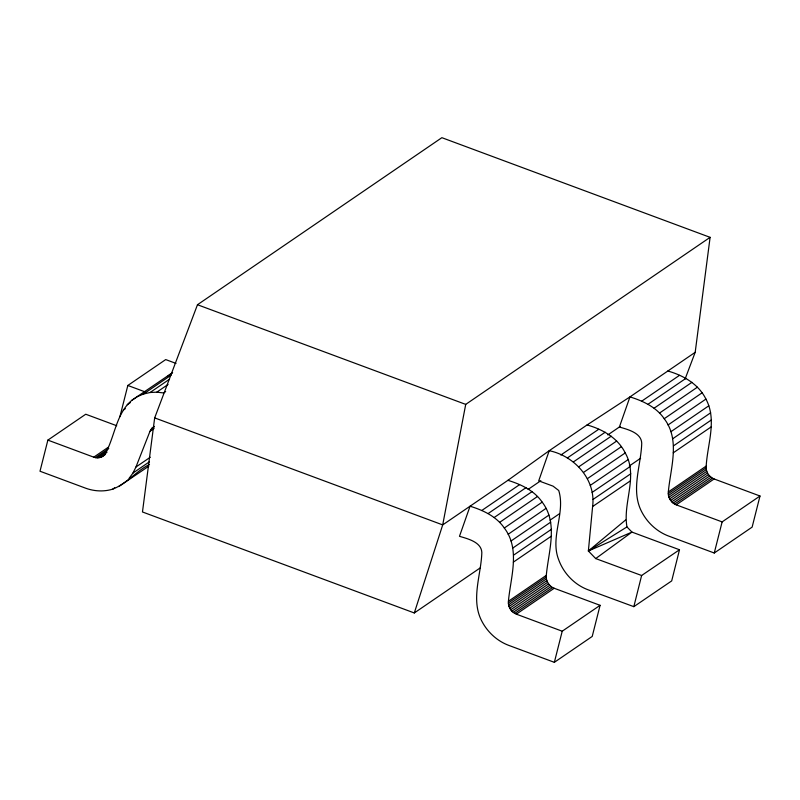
<?xml version="1.0" encoding="UTF-8"?>
<svg xmlns="http://www.w3.org/2000/svg" width="800" height="800" viewBox="0 0 800 800"><rect width="100%" height="100%" fill="white"/><g stroke="black" fill="none" stroke-linecap="round" stroke-linejoin="round"><path stroke-width="1.2" d="M679.5 549.76L671.69 580.91L633.83 606.66L587.91 589.73C574.23 584.57 563.4 573.07 558.53 559.34C549.96 536.83 565.71 512.85 558.73 490.51L553.08 486.15L538.71 480.86L549.22 450.7L587.08 424.95C602.63 429.3 617.84 437.96 625.23 452.93C638.46 476.14 622.62 502.72 626.96 526.92L631.96 532.09L679.5 549.76L641.63 575.5L595.71 558.58L588.37 550.98L592.61 506.53C596.12 479.76 574.64 455.95 549.22 450.7L507.93 480.32L442.7 524.9L414.3 612.96L142.47 511.97L154.67 417.89L197.48 304.73L441.87 137.68L710.1 237.34L695.19 352.32L685.12 378.94M600.09 605.32L562.22 631.21L516.33 614.16C511.21 612.25 507.76 606.7 508.42 601.26C510.56 577.43 520.64 549.35 504.31 528.02C496.33 516.36 483.14 510.26 470.06 506.21L459.48 536.31C468.07 538.88 483.14 542.42 481.75 554.55C480.54 576.49 470.72 600.61 482.02 621.53C487.69 632.24 497.1 640.92 508.46 645.27L554.35 662.32L592.22 636.43L600.09 605.32L554.2 588.27C549.09 586.36 545.63 580.81 546.3 575.37C548.43 551.54 558.52 523.47 542.18 502.13C534.2 490.47 521.01 484.38 507.93 480.32M667.84 371.01C683.37 375.41 698.56 384.1 705.93 399.08C717.22 420 707.41 444.12 706.2 466.06C705.54 471.5 708.99 477.05 714.11 478.96L760 496.01L722.13 521.9L676.24 504.85C671.12 502.94 667.66 497.39 668.33 491.95C670.46 468.12 680.55 440.05 664.22 418.71C656.23 407.06 643.04 400.96 629.96 396.9L587.08 424.95M710.1 237.34L465.72 404.39L442.7 524.9L154.67 417.89M633.83 606.66L641.63 575.5M116.72 425.74L85.74 414.23L47.87 440.12L40 471.23L85.89 488.28C94.47 491.36 103.95 491.85 112.69 489.15C126.66 483.74 136.13 471.16 149.51 464.43M119.95 416.57L127.83 385.46L165.7 359.58L176.02 363.41M554.35 662.32L562.22 631.21M695.19 352.32L629.96 396.9L619.39 427.01C627.97 429.57 643.05 433.12 641.65 445.24C640.45 467.18 630.63 491.3 641.93 512.22C647.6 522.94 657.01 531.61 668.36 535.96L714.26 553.01L722.13 521.9M760 496.01L752.13 527.12L714.26 553.01M129.04 478.42L132.96 473.06L135.95 467.02L149.98 431.29L151.71 428.44L154.28 426.4M172.29 372.78L132 400.18C116.64 413.02 114.99 434.95 106.28 451.85C104.51 456.76 98.51 459.12 93.76 457.17L47.87 440.12M167.48 376.56L172.62 372.49M595.71 558.58L631.96 532.09L588.37 550.98L625.65 519.95M127.22 404.72L130.29 402.62M132 400.18L137.49 396.57L143.57 393.99L171.2 375.1M123.29 410.08L125.34 408.68M143.57 393.99L150.06 392.51L169.51 379.22M150.06 392.51L156.81 392.16L168.07 384.46M165.68 391.55L163.64 392.95L156.81 392.16M93.76 457.17L108.09 447.37M95.45 457.64L108.75 448.55M97.15 457.84L106.36 451.54M98.84 457.75L107.03 452.16M100.46 457.38L105.58 453.89M101.98 456.74L105.4 454.44M151.71 428.44L153.76 427.04M150.73 429.78L153.8 427.68M149.98 431.29L154.07 428.49M135.95 467.02L150.28 457.23M132.96 473.06L149.34 461.87M112.69 489.15L114.74 487.75M118.77 486.57L148.83 466.17M481.71 510.54L519.58 484.65M641.62 401.23L679.49 375.34M488.17 513.52L526.04 487.64M648.08 404.22L685.95 378.33M528.12 489.4L540.86 480.69M607.82 434.92L620.18 426.47M494.19 517.5L532.06 491.62M654.1 408.2L691.97 382.31M499.62 522.38L537.49 496.49M659.52 413.07L697.4 387.18M504.31 528.02L542.18 502.13M664.22 418.71L702.09 392.82M508.15 534.28L546.02 508.39M668.05 424.97L705.93 399.08M511.03 541L548.9 515.11M670.94 431.69L708.81 405.8M414.3 612.96L480.14 567.96M550.09 520.14L559.35 513.81M629.3 466L640.61 458.26M512.88 548L550.75 522.11M672.79 438.7L710.66 412.81M513.66 555.11L551.53 529.22M673.56 445.8L711.44 419.91M513.34 562.14L551.21 536.25M673.24 452.83L711.11 426.94M508.42 601.26L546.3 575.37M668.33 491.95L706.2 466.06M508.34 603.01L546.22 577.13M668.25 493.71L706.12 467.82M508.54 604.79L546.41 578.9M668.44 495.49L706.32 469.6M509 606.54L546.87 580.65M668.91 497.24L706.78 471.35M509.72 608.22L547.59 582.33M669.63 498.92L707.5 473.03M510.68 609.79L548.55 583.9M670.59 500.48L708.46 474.59M511.85 611.2L549.73 585.31M671.76 501.89L709.63 476M513.21 612.42L551.08 586.53M673.12 503.11L710.99 477.22M514.72 613.41L552.59 587.52M674.62 504.11L712.49 478.22M516.33 614.16L554.2 588.27M676.24 504.85L714.11 478.96M560.88 455L598.75 429.25M567.34 457.96L605.21 432.22M573.37 461.93L611.24 436.19M578.81 466.79L616.67 441.05M583.51 472.42L621.38 446.68M587.36 478.67L625.23 452.93M590.26 485.39L628.12 459.64M592.12 492.39L629.99 466.65M592.92 499.5L630.78 473.76M592.61 506.53L630.47 480.79M588.37 550.98L626.96 526.92M197.48 304.73L465.72 404.39M127.83 385.46L145.03 391.86"/></g></svg>
